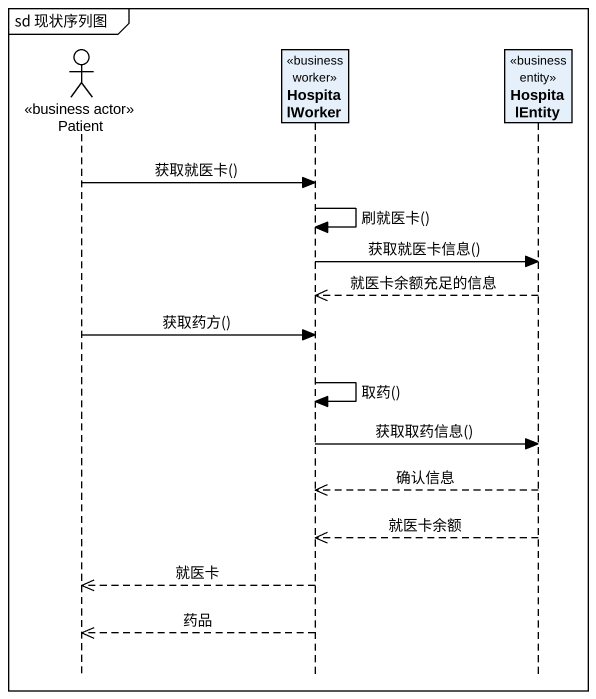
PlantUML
@startuml
mainframe sd 现状序列图
hide footbox
actor Patient <<business actor>>
participant HospitalWorker <<business worker>>
participant HospitalEntity <<business entity>>

Patient -> HospitalWorker : 获取就医卡()
HospitalWorker -> HospitalWorker : 刷就医卡()
HospitalWorker -> HospitalEntity : 获取就医卡信息()
HospitalEntity -->> HospitalWorker : 就医卡余额充足的信息
Patient -> HospitalWorker : 获取药方()
HospitalWorker -> HospitalWorker : 取药()
HospitalWorker -> HospitalEntity : 获取取药信息()
HospitalEntity -->> HospitalWorker : 确认信息
HospitalEntity -->> HospitalWorker : 就医卡余额
HospitalWorker -->> Patient : 就医卡
HospitalWorker -->> Patient : 药品
@enduml
